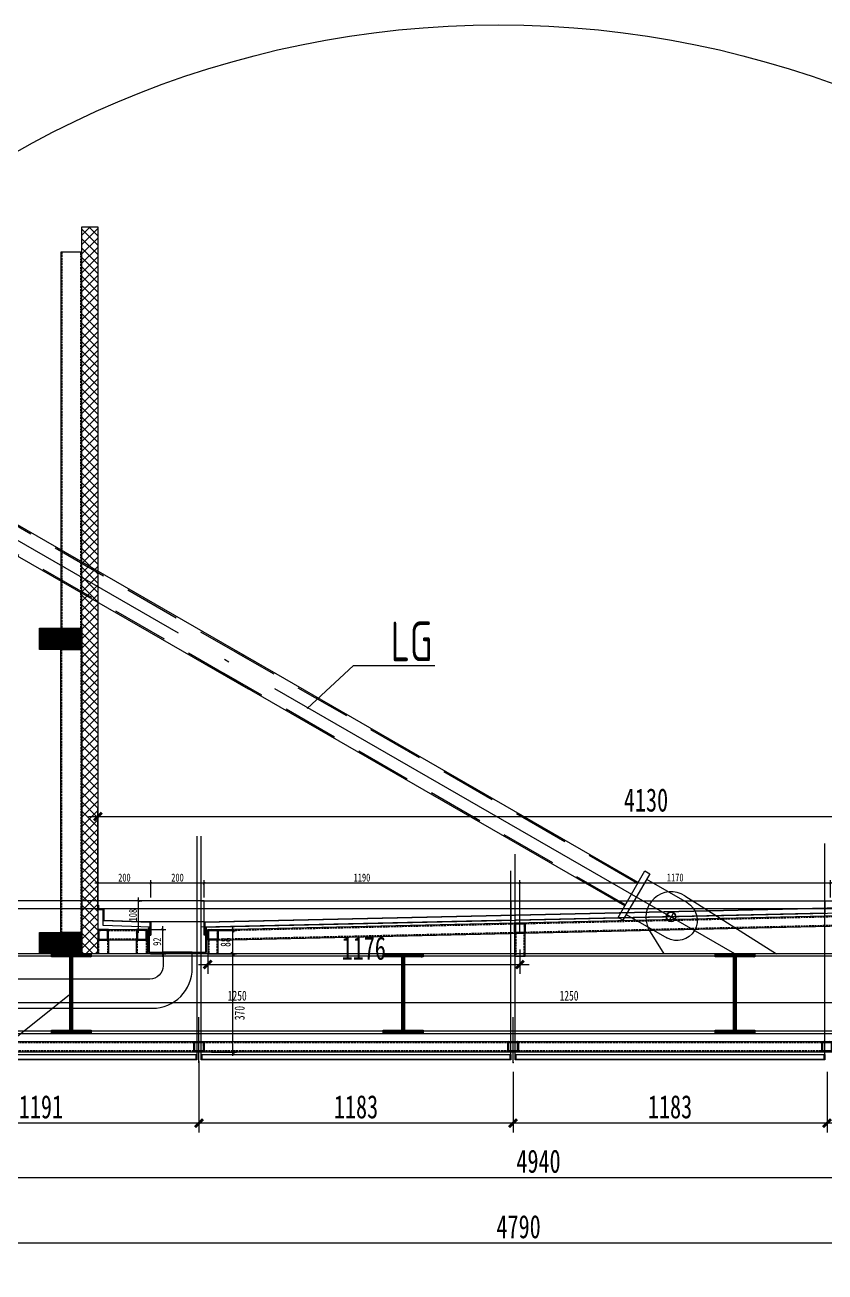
# Model space of a CAD drawing. Header units: millimetres. Extents: x 1519249 to 1604651, y -416196 to -347833.
# Drawn here: x 1587616 to 1590630, y -358724 to -354026 of the extents above; entities that cross this region are included whole.
import ezdxf

# ---------------------------------------------------------------- set-up
doc = ezdxf.new("R2010")
doc.units = ezdxf.units.MM
doc.header["$LTSCALE"] = 1000
doc.header["$MEASUREMENT"] = 0
for name, pattern in [('$0$DASH', [0.35, 0.25, -0.1]), ('D3轴线点划线', [1.9, 1.2, -0.3, 0.1, -0.3]), ('DASHED', [0.75, 0.5, -0.25]), ('DOTE', [2.42, 2, -0.2, 0.02, -0.2])]:
    doc.linetypes.add(name, pattern=pattern)
doc.layers.get('Defpoints').update_dxf_attribs({"color": 190})
for name, color, linetype in [('C-DOTE', 8, 'D3轴线点划线'), ('COLU_NUM', 7, 'Continuous'), ('F-CASTFIX', 1, 'Continuous'), ('F-hidden', 8, 'DASHED'), ('F-TEXT', 7, 'Continuous'), ('S-grid', 14, 'DOTE'), ('S-STEEL', 111, 'Continuous'), ('S-STEEL-COLU', 62, 'Continuous')]:
    doc.layers.add(name, color=color, linetype=linetype)
doc.styles.add('TSSD_Dimension', font='tssdeng.shx', dxfattribs={"width": 0.7, "bigfont": 'hztxt.shx'})
doc.styles.add('黑体', font='simhei.ttf', dxfattribs={"width": 0.7})
doc.dimstyles.new('副本 (3) BZ-35', dxfattribs={"dimscale": 35, "dimtxt": 2.5, "dimasz": 0.6, "dimexe": 1, "dimexo": 1, "dimgap": 0.5, "dimtad": 1, "dimdec": 0, "dimdsep": 46, "dimtxsty": '黑体', "dimblk": 'ARCHTICK', "dimcen": 3, "dimdle": 1, "dimclrd": 1, "dimclre": 1, "dimclrt": 2, "dimadec": 1, "dimazin": 0, "dimtfac": 1, "dimtdec": 0, "dimtix": 1, "dimtmove": 2, "dimatfit": 3, "dimldrblk": 'DOTSMALL', "dimfxl": 0, "dimtolj": 1, "dimtzin": 0, "dimarcsym": 0})
doc.dimstyles.new('副本 BZ-10', dxfattribs={"dimscale": 15, "dimtxt": 2.5, "dimasz": 0.6, "dimexe": 1, "dimexo": 1, "dimgap": 0.5, "dimtad": 1, "dimdec": 0, "dimdsep": 46, "dimtxsty": '黑体', "dimblk": 'ARCHTICK', "dimcen": 3, "dimdle": 1, "dimclrd": 1, "dimclre": 1, "dimclrt": 2, "dimadec": 1, "dimazin": 0, "dimtfac": 1, "dimtdec": 0, "dimtix": 1, "dimtmove": 2, "dimatfit": 3, "dimldrblk": 'DOTSMALL', "dimfxl": 0, "dimtolj": 1, "dimtzin": 0, "dimarcsym": 0})
doc.dimstyles.new('副本 BZ-6', dxfattribs={"dimscale": 12, "dimtxt": 2.5, "dimasz": 0.5, "dimexe": 1, "dimexo": 1, "dimgap": 0.5, "dimtad": 1, "dimdec": 0, "dimdsep": 46, "dimtxsty": '黑体', "dimblk": 'ARCHTICK', "dimcen": 3, "dimdle": 1, "dimclrd": 1, "dimclre": 1, "dimclrt": 2, "dimadec": 1, "dimazin": 0, "dimtfac": 1, "dimtdec": 0, "dimtix": 1, "dimtmove": 2, "dimatfit": 3, "dimldrblk": 'DOTSMALL', "dimfxl": 0, "dimtolj": 1, "dimtzin": 0, "dimarcsym": 0})

# ---------------------------------------------------------------- blocks, each defined once
blk = doc.blocks.new('*U4')
at = {"layer": 'C-DOTE'}
for p, q in [((50, 120), (92, 120)), ((71, 141), (71, 99))]:
    blk.add_line(p, q, dxfattribs=at)
at = {"layer": 'F-CASTFIX'}
for p, q in [((250, 211), (41, 211)), ((275, 180.5), (2344.7, 180.5)), ((275, 59.5), (2344.7, 59.5)), ((250, 29), (41, 29))]:
    blk.add_line(p, q, dxfattribs=at)
blk.add_lwpolyline([(250, 0), (275, 0), (275, 240), (250, 240)], close=True, dxfattribs=at)
blk.add_circle((71, 120), 21, dxfattribs=at)
blk.add_arc((41, 120), 91, 90, 270, dxfattribs=at)
at = {"layer": 'F-hidden', "color": 251, "ltscale": 0.5}
for p, q in [((275, 174.5), (2344.7, 174.5)), ((275, 65.5), (2344.7, 65.5))]:
    blk.add_line(p, q, dxfattribs=at)
blk = doc.blocks.new('*U3')
at = {"layer": 'C-DOTE'}
for p, q in [((50, 120), (92, 120)), ((71, 141), (71, 99))]:
    blk.add_line(p, q, dxfattribs=at)
at = {"layer": 'F-CASTFIX'}
for p, q in [((250, 211), (41, 211)), ((275, 180.5), (1712.3, 180.5)), ((275, 59.5), (1712.3, 59.5)), ((250, 29), (41, 29))]:
    blk.add_line(p, q, dxfattribs=at)
blk.add_lwpolyline([(250, 0), (275, 0), (275, 240), (250, 240)], close=True, dxfattribs=at)
blk.add_circle((71, 120), 21, dxfattribs=at)
blk.add_arc((41, 120), 91, 90, 270, dxfattribs=at)
at = {"layer": 'F-hidden', "color": 251, "ltscale": 0.5}
for p, q in [((275, 174.5), (1712.3, 174.5)), ((275, 65.5), (1712.3, 65.5))]:
    blk.add_line(p, q, dxfattribs=at)
blk = doc.blocks.new('_ArchTick')
at = {"color": 0, "linetype": 'ByBlock', "const_width": 0.5}
blk.add_lwpolyline([(-0.71, -0.71), (0.71, 0.71)], dxfattribs=at)
blk = doc.blocks.new('*D498')
at = {"color": 1, "lineweight": -2, "transparency": 16777216}
for p, q in [((1591885.3, -357709.4), (1590275.3, -357709.4)), ((1590290.3, -357810), (1590290.3, -357694.4)), ((1591870.3, -357810), (1591870.3, -357694.4))]:
    blk.add_line(p, q, dxfattribs=at)
at = {"layer": 'Defpoints', "color": 0, "transparency": 16777216}
for p in [(1590290.3, -357709.4), (1590290.3, -357825), (1591870.3, -357825)]:
    blk.add_point(p, dxfattribs=at)
at = {"color": 1, "lineweight": -2, "transparency": 16777216, "xscale": 9, "yscale": 9, "zscale": 9, "rotation": 180}
blk.add_blockref('_ArchTick', (1590290.3, -357709.4), dxfattribs=at)
at = {"color": 1, "lineweight": -2, "transparency": 16777216, "xscale": 9, "yscale": 9, "zscale": 9}
blk.add_blockref('_ArchTick', (1591870.3, -357709.4), dxfattribs=at)
at = {"color": 2, "transparency": 16777216, "insert": (1591080.3, -357683), "char_height": 37.5, "attachment_point": 5, "style": '黑体'}
blk.add_mtext('\\A1;1580', dxfattribs=at)
blk = doc.blocks.new('_DotSmall')
at = {"color": 0, "linetype": 'ByBlock', "const_width": 0.5}
blk.add_lwpolyline([(-0.0625, 0, 1), (0.0625, 0, 1)], format="xyb", close=True, dxfattribs=at)
blk = doc.blocks.new('*D499')
at = {"color": 1, "lineweight": -2, "transparency": 16777216}
for p, q in [((1590305.3, -357709.4), (1589025.3, -357709.4)), ((1589040.3, -357810), (1589040.3, -357694.4)), ((1590290.3, -357810), (1590290.3, -357694.4))]:
    blk.add_line(p, q, dxfattribs=at)
at = {"layer": 'Defpoints', "color": 0, "transparency": 16777216}
for p in [(1589040.3, -357709.4), (1589040.3, -357825), (1590290.3, -357825)]:
    blk.add_point(p, dxfattribs=at)
at = {"color": 1, "lineweight": -2, "transparency": 16777216, "xscale": 9, "yscale": 9, "zscale": 9, "rotation": 180}
blk.add_blockref('_ArchTick', (1589040.3, -357709.4), dxfattribs=at)
at = {"color": 1, "lineweight": -2, "transparency": 16777216, "xscale": 9, "yscale": 9, "zscale": 9}
blk.add_blockref('_ArchTick', (1590290.3, -357709.4), dxfattribs=at)
at = {"color": 2, "transparency": 16777216, "insert": (1589665.3, -357683), "char_height": 37.5, "attachment_point": 5, "style": '黑体'}
blk.add_mtext('\\A1;1250', dxfattribs=at)
blk = doc.blocks.new('*D500')
at = {"color": 1, "lineweight": -2, "transparency": 16777216}
for p, q in [((1589055.3, -357709.4), (1587775.3, -357709.4)), ((1587790.3, -357810), (1587790.3, -357694.4)), ((1589040.3, -357810), (1589040.3, -357694.4))]:
    blk.add_line(p, q, dxfattribs=at)
at = {"layer": 'Defpoints', "color": 0, "transparency": 16777216}
for p in [(1587790.3, -357709.4), (1587790.3, -357825), (1589040.3, -357825)]:
    blk.add_point(p, dxfattribs=at)
at = {"color": 1, "lineweight": -2, "transparency": 16777216, "xscale": 9, "yscale": 9, "zscale": 9, "rotation": 180}
blk.add_blockref('_ArchTick', (1587790.3, -357709.4), dxfattribs=at)
at = {"color": 1, "lineweight": -2, "transparency": 16777216, "xscale": 9, "yscale": 9, "zscale": 9}
blk.add_blockref('_ArchTick', (1589040.3, -357709.4), dxfattribs=at)
at = {"color": 2, "transparency": 16777216, "insert": (1588415.3, -357683), "char_height": 37.5, "attachment_point": 5, "style": '黑体'}
blk.add_mtext('\\A1;1250', dxfattribs=at)
blk = doc.blocks.new('*D501')
at = {"color": 1, "lineweight": -2, "transparency": 16777216}
for p, q in [((1587805.3, -357709.4), (1587065.3, -357709.4)), ((1587080.3, -357810), (1587080.3, -357694.4)), ((1587790.3, -357810), (1587790.3, -357694.4))]:
    blk.add_line(p, q, dxfattribs=at)
at = {"layer": 'Defpoints', "color": 0, "transparency": 16777216}
for p in [(1587080.3, -357709.4), (1587080.3, -357825), (1587790.3, -357825)]:
    blk.add_point(p, dxfattribs=at)
at = {"color": 1, "lineweight": -2, "transparency": 16777216, "xscale": 9, "yscale": 9, "zscale": 9, "rotation": 180}
blk.add_blockref('_ArchTick', (1587080.3, -357709.4), dxfattribs=at)
at = {"color": 1, "lineweight": -2, "transparency": 16777216, "xscale": 9, "yscale": 9, "zscale": 9}
blk.add_blockref('_ArchTick', (1587790.3, -357709.4), dxfattribs=at)
at = {"color": 2, "transparency": 16777216, "insert": (1587435.3, -357683), "char_height": 37.5, "attachment_point": 5, "style": '黑体'}
blk.add_mtext('\\A1;710', dxfattribs=at)
blk = doc.blocks.new('*D502')
at = {"color": 1, "lineweight": -2, "transparency": 16777216}
for p, q in [((1587890.3, -357341.5), (1587890.3, -356972.8)), ((1592020.3, -357341.5), (1592020.3, -356972.8)), ((1587855.3, -357007.8), (1592055.3, -357007.8))]:
    blk.add_line(p, q, dxfattribs=at)
at = {"layer": 'Defpoints', "color": 0, "transparency": 16777216}
for p in [(1592020.3, -357007.8), (1587890.3, -357376.5), (1592020.3, -357376.5)]:
    blk.add_point(p, dxfattribs=at)
at = {"color": 1, "lineweight": -2, "transparency": 16777216, "xscale": 21, "yscale": 21, "zscale": 21, "rotation": 180}
blk.add_blockref('_ArchTick', (1587890.3, -357007.8), dxfattribs=at)
at = {"color": 1, "lineweight": -2, "transparency": 16777216, "xscale": 21, "yscale": 21, "zscale": 21}
blk.add_blockref('_ArchTick', (1592020.3, -357007.8), dxfattribs=at)
at = {"color": 2, "transparency": 16777216, "insert": (1589955.3, -356946.1), "char_height": 87.5, "attachment_point": 5, "style": '黑体'}
blk.add_mtext('\\A1;4130', dxfattribs=at)
blk = doc.blocks.new('grgrgrthgthtj')
h = blk.add_hatch()
h.set_pattern_fill('ANSI31', color=2, scale=15)
h.paths.add_polyline_path([(1481953.8, -312443.6), (1481985.8, -312443.6), (1481985.8, -312411.6), (1481953.8, -312411.6)], flags=16)
h.paths.add_polyline_path([(1481949.8, -312447.6), (1481989.8, -312447.6), (1481989.8, -312407.6), (1481949.8, -312407.6)])
at = {"color": 2}
for points in [[(1481949.8, -312447.6), (1481989.8, -312447.6), (1481989.8, -312407.6), (1481949.8, -312407.6)], [(1481953.8, -312443.6), (1481985.8, -312443.6), (1481985.8, -312411.6), (1481953.8, -312411.6)]]:
    blk.add_lwpolyline(points, close=True, dxfattribs=at)
blk = doc.blocks.new('*D507')
at = {"color": 1, "lineweight": -2, "transparency": 16777216}
for p, q in [((1588302.3, -357259.2), (1588078.3, -357259.2)), ((1588090.3, -357313.2), (1588090.3, -357247.2)), ((1588290.3, -357313.2), (1588290.3, -357247.2))]:
    blk.add_line(p, q, dxfattribs=at)
at = {"layer": 'Defpoints', "color": 0, "transparency": 16777216}
for p in [(1588090.3, -357259.2), (1588090.3, -357325.2), (1588290.3, -357325.2)]:
    blk.add_point(p, dxfattribs=at)
at = {"color": 1, "lineweight": -2, "transparency": 16777216, "xscale": 6, "yscale": 6, "zscale": 6, "rotation": 180}
blk.add_blockref('_ArchTick', (1588090.3, -357259.2), dxfattribs=at)
at = {"color": 1, "lineweight": -2, "transparency": 16777216, "xscale": 6, "yscale": 6, "zscale": 6}
blk.add_blockref('_ArchTick', (1588290.3, -357259.2), dxfattribs=at)
at = {"color": 2, "transparency": 16777216, "insert": (1588190.3, -357238), "char_height": 30, "attachment_point": 5, "style": '黑体'}
blk.add_mtext('\\A1;200', dxfattribs=at)
blk = doc.blocks.new('*D508')
at = {"color": 1, "lineweight": -2, "transparency": 16777216}
for p, q in [((1588102.3, -357259.2), (1587878.3, -357259.2)), ((1587890.3, -357313.2), (1587890.3, -357247.2)), ((1588090.3, -357313.2), (1588090.3, -357247.2))]:
    blk.add_line(p, q, dxfattribs=at)
at = {"layer": 'Defpoints', "color": 0, "transparency": 16777216}
for p in [(1587890.3, -357259.2), (1587890.3, -357325.2), (1588090.3, -357325.2)]:
    blk.add_point(p, dxfattribs=at)
at = {"color": 1, "lineweight": -2, "transparency": 16777216, "xscale": 6, "yscale": 6, "zscale": 6, "rotation": 180}
blk.add_blockref('_ArchTick', (1587890.3, -357259.2), dxfattribs=at)
at = {"color": 1, "lineweight": -2, "transparency": 16777216, "xscale": 6, "yscale": 6, "zscale": 6}
blk.add_blockref('_ArchTick', (1588090.3, -357259.2), dxfattribs=at)
at = {"color": 2, "transparency": 16777216, "insert": (1587990.3, -357238), "char_height": 30, "attachment_point": 5, "style": '黑体'}
blk.add_mtext('\\A1;200', dxfattribs=at)
blk = doc.blocks.new('*D511')
at = {"color": 1, "lineweight": -2, "transparency": 16777216}
for p, q in [((1587080.3, -357969.9), (1587080.3, -358403.6)), ((1592020.3, -357969.9), (1592020.3, -358403.6)), ((1592055.3, -358368.6), (1587045.3, -358368.6))]:
    blk.add_line(p, q, dxfattribs=at)
at = {"layer": 'Defpoints', "color": 0, "transparency": 16777216}
for p in [(1587080.3, -357934.9), (1592020.3, -357934.9), (1587080.3, -358368.6)]:
    blk.add_point(p, dxfattribs=at)
at = {"color": 1, "lineweight": -2, "transparency": 16777216, "xscale": 21, "yscale": 21, "zscale": 21, "rotation": 180}
blk.add_blockref('_ArchTick', (1587080.3, -358368.6), dxfattribs=at)
at = {"color": 1, "lineweight": -2, "transparency": 16777216, "xscale": 21, "yscale": 21, "zscale": 21}
blk.add_blockref('_ArchTick', (1592020.3, -358368.6), dxfattribs=at)
at = {"color": 2, "transparency": 16777216, "insert": (1589550.3, -358306.9), "char_height": 87.5, "attachment_point": 5, "style": '黑体'}
blk.add_mtext('\\A1;4940', dxfattribs=at)
blk = doc.blocks.new('*D490')
at = {"color": 1, "lineweight": -2, "transparency": 16777216}
for p, q in [((1587080.3, -357860), (1587080.3, -358650.3)), ((1591870.3, -357860), (1591870.3, -358650.3)), ((1591905.3, -358615.3), (1587045.3, -358615.3))]:
    blk.add_line(p, q, dxfattribs=at)
at = {"layer": 'Defpoints', "color": 0, "transparency": 16777216}
for p in [(1587080.3, -357825), (1591870.3, -357825), (1587080.3, -358615.3)]:
    blk.add_point(p, dxfattribs=at)
at = {"color": 1, "lineweight": -2, "transparency": 16777216, "xscale": 21, "yscale": 21, "zscale": 21, "rotation": 180}
blk.add_blockref('_ArchTick', (1587080.3, -358615.3), dxfattribs=at)
at = {"color": 1, "lineweight": -2, "transparency": 16777216, "xscale": 21, "yscale": 21, "zscale": 21}
blk.add_blockref('_ArchTick', (1591870.3, -358615.3), dxfattribs=at)
at = {"color": 2, "transparency": 16777216, "insert": (1589475.3, -358553.6), "char_height": 87.5, "attachment_point": 5, "style": '黑体'}
blk.add_mtext('\\A1;4790', dxfattribs=at)
blk = doc.blocks.new('*D492')
at = {"color": 1, "lineweight": -2, "transparency": 16777216}
for p, q in [((1588304, -357508.4), (1588304, -357600.6)), ((1589480.3, -357508.4), (1589480.3, -357600.6)), ((1588269, -357565.6), (1589515.3, -357565.6))]:
    blk.add_line(p, q, dxfattribs=at)
at = {"layer": 'Defpoints', "color": 0, "transparency": 16777216}
for p in [(1588304, -357473.4), (1589480.3, -357473.4), (1589480.3, -357565.6)]:
    blk.add_point(p, dxfattribs=at)
at = {"color": 1, "lineweight": -2, "transparency": 16777216, "xscale": 21, "yscale": 21, "zscale": 21, "rotation": 180}
blk.add_blockref('_ArchTick', (1588304, -357565.6), dxfattribs=at)
at = {"color": 1, "lineweight": -2, "transparency": 16777216, "xscale": 21, "yscale": 21, "zscale": 21}
blk.add_blockref('_ArchTick', (1589480.3, -357565.6), dxfattribs=at)
at = {"color": 2, "transparency": 16777216, "insert": (1588892.1, -357504.3), "char_height": 87.5, "attachment_point": 5, "style": '黑体'}
blk.add_mtext('\\A1;1176', dxfattribs=at)
blk = doc.blocks.new('*D493')
at = {"color": 1, "lineweight": -2, "transparency": 16777216}
for p, q in [((1588323, -357437.4), (1588413, -357437.4)), ((1588398, -357422.4), (1588398, -357540)), ((1588323, -357525), (1588413, -357525))]:
    blk.add_line(p, q, dxfattribs=at)
at = {"layer": 'Defpoints', "color": 0, "transparency": 16777216}
for p in [(1588308, -357437.4), (1588308, -357525), (1588398, -357525)]:
    blk.add_point(p, dxfattribs=at)
at = {"color": 1, "lineweight": -2, "transparency": 16777216, "xscale": 9, "yscale": 9, "zscale": 9}
for p, rotation in [((1588398, -357437.4), 90), ((1588398, -357525), 270)]:
    blk.add_blockref('_ArchTick', p, dxfattribs=dict(at, rotation=rotation))
at = {"color": 2, "transparency": 16777216, "insert": (1588371.8, -357481.2), "char_height": 37.5, "attachment_point": 5, "rotation": 90, "style": '黑体'}
blk.add_mtext('\\A1;88', dxfattribs=at)
blk = doc.blocks.new('*D494')
at = {"color": 1, "lineweight": -2, "transparency": 16777216}
for p, q in [((1588319, -357525), (1588413, -357525)), ((1588398, -357510), (1588398, -357910)), ((1588319, -357895), (1588413, -357895))]:
    blk.add_line(p, q, dxfattribs=at)
at = {"layer": 'Defpoints', "color": 0, "transparency": 16777216}
for p in [(1588304, -357525), (1588304, -357895), (1588398, -357895)]:
    blk.add_point(p, dxfattribs=at)
at = {"color": 1, "lineweight": -2, "transparency": 16777216, "xscale": 9, "yscale": 9, "zscale": 9}
for p, rotation in [((1588398, -357525), 90), ((1588398, -357895), 270)]:
    blk.add_blockref('_ArchTick', p, dxfattribs=dict(at, rotation=rotation))
at = {"color": 2, "transparency": 16777216, "insert": (1588424.5, -357748.3), "char_height": 37.5, "attachment_point": 5, "rotation": 90, "style": '黑体'}
blk.add_mtext('\\A1;370', dxfattribs=at)
blk = doc.blocks.new('*D513')
at = {"color": 1, "lineweight": -2, "transparency": 16777216}
for p, q in [((1590637.3, -357969.9), (1590637.3, -358198.2)), ((1591820.3, -357969.9), (1591820.3, -358198.2)), ((1591855.3, -358163.2), (1590602.3, -358163.2))]:
    blk.add_line(p, q, dxfattribs=at)
at = {"layer": 'Defpoints', "color": 0, "transparency": 16777216}
for p in [(1590637.3, -357934.9), (1591820.3, -357934.9), (1590637.3, -358163.2)]:
    blk.add_point(p, dxfattribs=at)
at = {"color": 1, "lineweight": -2, "transparency": 16777216, "xscale": 21, "yscale": 21, "zscale": 21, "rotation": 180}
blk.add_blockref('_ArchTick', (1590637.3, -358163.2), dxfattribs=at)
at = {"color": 1, "lineweight": -2, "transparency": 16777216, "xscale": 21, "yscale": 21, "zscale": 21}
blk.add_blockref('_ArchTick', (1591820.3, -358163.2), dxfattribs=at)
at = {"color": 2, "transparency": 16777216, "insert": (1591228.8, -358101.9), "char_height": 87.5, "attachment_point": 5, "style": '黑体'}
blk.add_mtext('\\A1;1183', dxfattribs=at)
blk = doc.blocks.new('*D514')
at = {"color": 1, "lineweight": -2, "transparency": 16777216}
for p, q in [((1589454.3, -357969.9), (1589454.3, -358198.2)), ((1590637.3, -357969.9), (1590637.3, -358198.2)), ((1590672.3, -358163.2), (1589419.3, -358163.2))]:
    blk.add_line(p, q, dxfattribs=at)
at = {"layer": 'Defpoints', "color": 0, "transparency": 16777216}
for p in [(1589454.3, -357934.9), (1590637.3, -357934.9), (1589454.3, -358163.2)]:
    blk.add_point(p, dxfattribs=at)
at = {"color": 1, "lineweight": -2, "transparency": 16777216, "xscale": 21, "yscale": 21, "zscale": 21, "rotation": 180}
blk.add_blockref('_ArchTick', (1589454.3, -358163.2), dxfattribs=at)
at = {"color": 1, "lineweight": -2, "transparency": 16777216, "xscale": 21, "yscale": 21, "zscale": 21}
blk.add_blockref('_ArchTick', (1590637.3, -358163.2), dxfattribs=at)
at = {"color": 2, "transparency": 16777216, "insert": (1590045.8, -358101.9), "char_height": 87.5, "attachment_point": 5, "style": '黑体'}
blk.add_mtext('\\A1;1183', dxfattribs=at)
blk = doc.blocks.new('*D515')
at = {"color": 1, "lineweight": -2, "transparency": 16777216}
for p, q in [((1588271.3, -357930), (1588271.3, -358198.2)), ((1589454.3, -357969.9), (1589454.3, -358198.2)), ((1589489.3, -358163.2), (1588236.3, -358163.2))]:
    blk.add_line(p, q, dxfattribs=at)
at = {"layer": 'Defpoints', "color": 0, "transparency": 16777216}
for p in [(1588271.3, -357895), (1589454.3, -357934.9), (1588271.3, -358163.2)]:
    blk.add_point(p, dxfattribs=at)
at = {"color": 1, "lineweight": -2, "transparency": 16777216, "xscale": 21, "yscale": 21, "zscale": 21, "rotation": 180}
blk.add_blockref('_ArchTick', (1588271.3, -358163.2), dxfattribs=at)
at = {"color": 1, "lineweight": -2, "transparency": 16777216, "xscale": 21, "yscale": 21, "zscale": 21}
blk.add_blockref('_ArchTick', (1589454.3, -358163.2), dxfattribs=at)
at = {"color": 2, "transparency": 16777216, "insert": (1588862.8, -358101.9), "char_height": 87.5, "attachment_point": 5, "style": '黑体'}
blk.add_mtext('\\A1;1183', dxfattribs=at)
blk = doc.blocks.new('*D516')
at = {"color": 1, "lineweight": -2, "transparency": 16777216}
for p, q in [((1587080.3, -357930), (1587080.3, -358198.2)), ((1588271.3, -357930), (1588271.3, -358198.2)), ((1588306.3, -358163.2), (1587045.3, -358163.2))]:
    blk.add_line(p, q, dxfattribs=at)
at = {"layer": 'Defpoints', "color": 0, "transparency": 16777216}
for p in [(1587080.3, -357895), (1588271.3, -357895), (1587080.3, -358163.2)]:
    blk.add_point(p, dxfattribs=at)
at = {"color": 1, "lineweight": -2, "transparency": 16777216, "xscale": 21, "yscale": 21, "zscale": 21, "rotation": 180}
blk.add_blockref('_ArchTick', (1587080.3, -358163.2), dxfattribs=at)
at = {"color": 1, "lineweight": -2, "transparency": 16777216, "xscale": 21, "yscale": 21, "zscale": 21}
blk.add_blockref('_ArchTick', (1588271.3, -358163.2), dxfattribs=at)
at = {"color": 2, "transparency": 16777216, "insert": (1587675.8, -358101.9), "char_height": 87.5, "attachment_point": 5, "style": '黑体'}
blk.add_mtext('\\A1;1191', dxfattribs=at)
blk = doc.blocks.new('*D518')
at = {"color": 1, "lineweight": -2, "transparency": 16777216}
for p, q in [((1590662.3, -357259), (1589468.3, -357259)), ((1589480.3, -357313), (1589480.3, -357247)), ((1590650.3, -357313), (1590650.3, -357247))]:
    blk.add_line(p, q, dxfattribs=at)
at = {"layer": 'Defpoints', "color": 0, "transparency": 16777216}
for p in [(1589480.3, -357259), (1589480.3, -357325), (1590650.3, -357325)]:
    blk.add_point(p, dxfattribs=at)
at = {"color": 1, "lineweight": -2, "transparency": 16777216, "xscale": 6, "yscale": 6, "zscale": 6, "rotation": 180}
blk.add_blockref('_ArchTick', (1589480.3, -357259), dxfattribs=at)
at = {"color": 1, "lineweight": -2, "transparency": 16777216, "xscale": 6, "yscale": 6, "zscale": 6}
blk.add_blockref('_ArchTick', (1590650.3, -357259), dxfattribs=at)
at = {"color": 2, "transparency": 16777216, "insert": (1590065.3, -357237.8), "char_height": 30, "attachment_point": 5, "style": '黑体'}
blk.add_mtext('\\A1;1170', dxfattribs=at)
blk = doc.blocks.new('*D519')
at = {"color": 1, "lineweight": -2, "transparency": 16777216}
for p, q in [((1589492.2, -357259), (1588278.3, -357259.2)), ((1588290.3, -357313.2), (1588290.3, -357247.2)), ((1589480.2, -357313), (1589480.2, -357247))]:
    blk.add_line(p, q, dxfattribs=at)
at = {"layer": 'Defpoints', "color": 0, "transparency": 16777216}
for p in [(1588290.3, -357259.2), (1588290.3, -357325.2), (1589480.3, -357325)]:
    blk.add_point(p, dxfattribs=at)
at = {"color": 1, "lineweight": -2, "transparency": 16777216, "xscale": 6, "yscale": 6, "zscale": 6}
for p, rotation in [((1588290.3, -357259.2), 180.0089483593744), ((1589480.2, -357259), 0.008948359374363335)]:
    blk.add_blockref('_ArchTick', p, dxfattribs=dict(at, rotation=rotation))
at = {"color": 2, "transparency": 16777216, "insert": (1588885.3, -357237.9), "char_height": 30, "attachment_point": 5, "rotation": 0.0089, "style": '黑体'}
blk.add_mtext('\\A1;1190', dxfattribs=at)
blk = doc.blocks.new('*D520')
at = {"color": 1, "lineweight": -2, "transparency": 16777216}
for p, q in [((1588088, -357433.4), (1588146.7, -357433.4)), ((1588134.7, -357537), (1588134.7, -357421.4)), ((1588088, -357525), (1588146.7, -357525))]:
    blk.add_line(p, q, dxfattribs=at)
at = {"layer": 'Defpoints', "color": 0, "transparency": 16777216}
for p in [(1588076, -357433.4), (1588134.7, -357433.4), (1588076, -357525)]:
    blk.add_point(p, dxfattribs=at)
at = {"color": 1, "lineweight": -2, "transparency": 16777216, "xscale": 6, "yscale": 6, "zscale": 6}
for p, rotation in [((1588134.7, -357433.4), 90), ((1588134.7, -357525), 270)]:
    blk.add_blockref('_ArchTick', p, dxfattribs=dict(at, rotation=rotation))
at = {"color": 2, "transparency": 16777216, "insert": (1588113.7, -357479.2), "char_height": 30, "attachment_point": 5, "rotation": 90, "style": '黑体'}
blk.add_mtext('\\A1;92', dxfattribs=at)
blk = doc.blocks.new('*D521')
at = {"color": 1, "lineweight": -2, "transparency": 16777216}
for p, q in [((1588043.6, -357445.4), (1588043.6, -357313.2)), ((1588048, -357325.2), (1588055.6, -357325.2)), ((1588048, -357433.4), (1588055.6, -357433.4))]:
    blk.add_line(p, q, dxfattribs=at)
at = {"layer": 'Defpoints', "color": 0, "transparency": 16777216}
for p in [(1588036, -357325.2), (1588043.6, -357325.2), (1588036, -357433.4)]:
    blk.add_point(p, dxfattribs=at)
at = {"color": 1, "lineweight": -2, "transparency": 16777216, "xscale": 6, "yscale": 6, "zscale": 6}
for p, rotation in [((1588043.6, -357325.2), 90), ((1588043.6, -357433.4), 270)]:
    blk.add_blockref('_ArchTick', p, dxfattribs=dict(at, rotation=rotation))
at = {"color": 2, "transparency": 16777216, "insert": (1588022.4, -357379.3), "char_height": 30, "attachment_point": 5, "rotation": 90, "style": '黑体'}
blk.add_mtext('\\A1;108', dxfattribs=at)

msp = doc.modelspace()

# ---------------------------------------------------------------- hatches: boundary and pattern name
h = msp.add_hatch()
h.set_pattern_fill('ANSI37', color=254, scale=200)
h.set_pattern_definition([(45, (92169.05, -45447.421), (-17.67766953, 17.67766953), []), (135, (92169.05, -45447.421), (-17.67766953, -17.67766953), [])])
h.paths.add_polyline_path([(1587890.3, -357525), (1587830.3, -357525), (1587830.3, -354786.2), (1587890.3, -354786.2)])
h = msp.add_hatch()
h.set_pattern_fill('ANSI31', color=2, scale=15)
h.set_pattern_definition([(45, (92169.0511, -44300.9072), (-1.3258252147, 1.3258252147), [])])
h.paths.add_polyline_path([(1587670.3, -356298.5), (1587670.3, -356378.5), (1587830.3, -356378.5), (1587830.3, -356298.5)])
h = msp.add_hatch()
h.set_pattern_fill('ANSI31', color=2, scale=15)
h.set_pattern_definition([(45, (92169.0511, -45447.4213), (-1.3258252147, 1.3258252147), [])])
h.paths.add_polyline_path([(1587670.3, -357445), (1587670.3, -357525), (1587830.3, -357525), (1587830.3, -357445)])
at = {"layer": 'S-STEEL'}
h = msp.add_hatch(dxfattribs=at)
h.set_pattern_fill('ANSI31', color=256, scale=10, style=0)
h.set_pattern_definition([(45, (187643.8672, -87265.1281), (-0.8838834765, 0.8838834765), [])])
h.paths.add_polyline_path([(1587865.3, -357525), (1587865.3, -357537), (1587795.3, -357537), (1587795.3, -357813), (1587865.3, -357813), (1587865.3, -357825), (1587715.3, -357825), (1587715.3, -357813), (1587785.3, -357813), (1587785.3, -357537), (1587715.3, -357537), (1587715.3, -357525)])
h = msp.add_hatch(dxfattribs=at)
h.set_pattern_fill('ANSI31', color=256, scale=10, style=0)
h.set_pattern_definition([(45, (186393.8672, -87265.1281), (-0.8838834765, 0.8838834765), [])])
h.paths.add_polyline_path([(1589115.3, -357525), (1589115.3, -357537), (1589045.3, -357537), (1589045.3, -357813), (1589115.3, -357813), (1589115.3, -357825), (1588965.3, -357825), (1588965.3, -357813), (1589035.3, -357813), (1589035.3, -357537), (1588965.3, -357537), (1588965.3, -357525)])
h = msp.add_hatch(dxfattribs=at)
h.set_pattern_fill('ANSI31', color=256, scale=10, style=0)
h.set_pattern_definition([(45, (185143.8672, -87265.1281), (-0.8838834765, 0.8838834765), [])])
h.paths.add_polyline_path([(1590365.3, -357525), (1590365.3, -357537), (1590295.3, -357537), (1590295.3, -357813), (1590365.3, -357813), (1590365.3, -357825), (1590215.3, -357825), (1590215.3, -357813), (1590285.3, -357813), (1590285.3, -357537), (1590215.3, -357537), (1590215.3, -357525)])

# ---------------------------------------------------------------- linework, layer by layer
at = {"color": 6}
msp.add_line((1588290.3, -357404.6), (1588039.1, -357404.6), dxfattribs=at)
msp.add_line((1587790.3, -357675), (1586948.3, -358346.4))
at = {"color": 3}
msp.add_lwpolyline([(1587890.3, -357525), (1587830.3, -357525), (1587830.3, -354786.2), (1587890.3, -354786.2)], close=True, dxfattribs=at)
at = {"color": 2}
for points in [[(1587830.3, -354881.6), (1587750.3, -354881.6), (1587750.3, -356298.5), (1587830.3, -356298.5)], [(1587830.3, -356298.5), (1587830.3, -356378.5), (1587670.3, -356378.5), (1587670.3, -356298.5)], [(1587824.3, -356304.5), (1587824.3, -356372.5), (1587676.3, -356372.5), (1587676.3, -356304.5)], [(1587830.3, -357445), (1587750.3, -357445), (1587750.3, -356378.5), (1587830.3, -356378.5)], [(1587830.3, -357445), (1587830.3, -357525), (1587670.3, -357525), (1587670.3, -357445)], [(1587824.3, -357451), (1587824.3, -357519), (1587676.3, -357519), (1587676.3, -357451)], [(1588036, -357433.4), (1588036, -357473.4), (1587930.3, -357473.4), (1587930.3, -357433.4)], [(1589460.3, -357533.8), (1589500.3, -357533.8), (1589500.3, -357448.4), (1589460.3, -357448.4)], [(1587930.3, -357525), (1587890.3, -357525), (1587890.3, -357473.4), (1587930.3, -357473.4)], [(1588076, -357525), (1588036, -357525), (1588036, -357473.4), (1588076, -357473.4)], [(1588304, -357525), (1588344, -357525), (1588344, -357473.4), (1588304, -357473.4)], [(1591800.3, -357855), (1591800.3, -357895), (1587080.3, -357895), (1587080.3, -357855)]]:
    msp.add_lwpolyline(points, close=True, dxfattribs=at)
at = {"color": 6, "linetype": '$0$DASH', "ltscale": 0.03}
for points in [[(1587754.3, -354881.6), (1587754.3, -356298.5)], [(1587826.3, -356298.5), (1587826.3, -354881.6)], [(1587754.3, -357445), (1587754.3, -356378.5)], [(1587826.3, -356378.5), (1587826.3, -357445)], [(1588344, -357437.4), (1591800.4, -357359)], [(1588344, -357469.4), (1591800.2, -357391)], [(1587930.3, -357437.4), (1588036, -357437.4)], [(1589464.3, -357448.4), (1589464.3, -357533.8)], [(1589496.3, -357533.8), (1589496.3, -357448.4)], [(1587894.3, -357525), (1587894.3, -357473.4)], [(1587926.3, -357473.4), (1587926.3, -357525)], [(1588036, -357469.4), (1587930.3, -357469.4)], [(1588040, -357525), (1588040, -357473.4)], [(1588072, -357473.4), (1588072, -357525)], [(1588308, -357473.4), (1588308, -357525)], [(1588340, -357525), (1588340, -357473.4)], [(1587080.3, -357859), (1591800.3, -357859)], [(1591800.3, -357891), (1587080.3, -357891)]]:
    msp.add_lwpolyline(points, dxfattribs=at)
at = {"color": 6}
for points in [[(1588263.8, -357925), (1588263.8, -357082.4)], [(1588279.3, -357925), (1588279.3, -357082.4)], [(1589462.3, -357925), (1589462.3, -357150.2)], [(1589446.3, -357925), (1589446.3, -357211.9)], [(1591800.3, -357355), (1586999.3, -357355)], [(1589446.3, -357398.5), (1588279.3, -357424.9), (1588279.3, -357325), (1589446.3, -357325), (1589446.3, -357398.5)]]:
    msp.add_lwpolyline(points, dxfattribs=at)
for points in [[(1590629.3, -357925), (1590629.3, -357109.5)], [(1589480.3, -357449.2), (1589480.3, -357277.2)], [(1588290.3, -357325.2), (1587080.3, -357325.2)], [(1588290.3, -357404.6), (1588290.3, -357325), (1591828.3, -357325)], [(1589462.3, -357398.2), (1589462.3, -357325), (1590629.3, -357325), (1590629.3, -357371.9), (1589462.3, -357398.2)], [(1588087.8, -357455.1), (1588090.3, -357455.1)], [(1588271.3, -357934.9), (1588271.3, -357763.6)], [(1589454.3, -357934.9), (1589454.3, -357763.6)]]:
    msp.add_lwpolyline(points)
at = {"color": 3}
for points in [[(1588090.3, -357454.6), (1588087.8, -357454.6), (1588087.8, -357407.1), (1587910.3, -357400.4), (1587910.3, -357359.6), (1587890.3, -357359.6), (1587890.3, -357342.1), (1587892.8, -357342.1), (1587892.8, -357357.1), (1587912.8, -357357.1), (1587912.8, -357398), (1588090.3, -357404.6), (1588090.3, -357454.6)], [(1588087.8, -357424.5), (1587910.3, -357417.9), (1587910.3, -357400.4)]]:
    msp.add_lwpolyline(points, dxfattribs=at)
at = {"color": 2}
for points in [[(1588344, -357433.4), (1591800.3, -357355)], [(1588344, -357473.4), (1591800.3, -357395)]]:
    msp.add_lwpolyline(points, dxfattribs=at)
msp.add_lwpolyline([(1588246.2, -357580), (1588246.2, -357518.5), (1588136.2, -357518.5), (1588136.2, -357570, -0.414214), (1588086.2, -357620), (1587184.7, -357620), (1587184.7, -357730), (1588096.2, -357730, 0.414214)], format="xyb", close=True)
msp.add_circle((1589399.6, -357709.4), 3683.8)
for p in [(1588271.3, -357934.9), (1589454.3, -357934.9)]:
    msp.add_point(p)
at = {"layer": 'COLU_NUM'}
msp.add_lwpolyline([(1588678.5, -356600.9), (1588853.8, -356438.6), (1589159.9, -356438.6)], dxfattribs=at)
at = {"layer": 'F-CASTFIX', "color": 3}
for points in [[(1591809.3, -357345.2), (1591809.3, -357328.2), (1588293.3, -357407.5), (1588293.3, -357455.1), (1588290.3, -357455.1), (1588290.3, -357404.6), (1591812.3, -357325.2), (1591812.3, -357345.2)], [(1588293.3, -357424.5), (1591812.3, -357345.2)], [(1587099.3, -357905), (1587099.3, -357922), (1588260.3, -357922), (1588260.3, -357905)], [(1588282.3, -357905), (1588282.3, -357922), (1589443.3, -357922), (1589443.3, -357905)], [(1589465.3, -357905), (1589465.3, -357922), (1590626.3, -357922), (1590626.3, -357905)]]:
    msp.add_lwpolyline(points, dxfattribs=at)
at = {"layer": 'F-CASTFIX', "color": 1}
msp.add_lwpolyline([(1588298.3, -357422.8), (1588298.3, -357520), (1588081.7, -357520), (1588081.7, -357427.7), (1588083.2, -357427.7), (1588083.2, -357518.5), (1588296.8, -357518.5), (1588296.8, -357422.8), (1588298.3, -357422.8)], dxfattribs=at)
at = {"layer": 'F-CASTFIX', "color": 3}
for points in [[(1588263.3, -357905), (1588263.3, -357925), (1587096.3, -357925), (1587096.3, -357905)], [(1588279.3, -357905), (1589446.3, -357905), (1589446.3, -357925), (1588279.3, -357925)], [(1589462.3, -357905), (1590629.3, -357905), (1590629.3, -357925), (1589462.3, -357925)]]:
    msp.add_lwpolyline(points, close=True, dxfattribs=at)
at = {"layer": 'S-grid'}
msp.add_line((1590290.3, -357525), (1587080.3, -355675), dxfattribs=at)
at = {"layer": 'S-STEEL'}
for p, q in [((1591865.5, -357533.8), (1587075.5, -357533.8)), ((1591870.3, -357525), (1587080.3, -357525)), ((1587080.3, -357815), (1591870.3, -357815)), ((1587080.3, -357825), (1591870.3, -357825))]:
    msp.add_line(p, q, dxfattribs=at)
for points in [[(1587865.3, -357525), (1587865.3, -357537), (1587795.3, -357537), (1587795.3, -357813), (1587865.3, -357813), (1587865.3, -357825), (1587715.3, -357825), (1587715.3, -357813), (1587785.3, -357813), (1587785.3, -357537), (1587715.3, -357537), (1587715.3, -357525), (1587865.3, -357525)], [(1589115.3, -357525), (1589115.3, -357537), (1589045.3, -357537), (1589045.3, -357813), (1589115.3, -357813), (1589115.3, -357825), (1588965.3, -357825), (1588965.3, -357813), (1589035.3, -357813), (1589035.3, -357537), (1588965.3, -357537), (1588965.3, -357525), (1589115.3, -357525)], [(1590365.3, -357525), (1590365.3, -357537), (1590295.3, -357537), (1590295.3, -357813), (1590365.3, -357813), (1590365.3, -357825), (1590215.3, -357825), (1590215.3, -357813), (1590285.3, -357813), (1590285.3, -357537), (1590215.3, -357537), (1590215.3, -357525), (1590365.3, -357525)]]:
    msp.add_lwpolyline(points, dxfattribs=at)
at = {"layer": 'S-STEEL-COLU'}
for p, q in [((1590102, -357306.5), (1590446.7, -357525)), ((1590023.5, -357525), (1589966.1, -357432.3))]:
    msp.add_line(p, q, dxfattribs=at)
msp.add_circle((1590049.5, -357386.2), 18.1, dxfattribs=at)
msp.add_arc((1590050.6, -357387.2), 95.7, 57.5009, 208.0634, dxfattribs=at)

# ---------------------------------------------------------------- block references
for name, p, xscale, yscale, zscale, rotation in [('*U3', (1587181.1, -355849.8), 0.8429752066115702, 0.8429752066115702, 0.8429752066115702, 330.0441208036055), ('*U4', (1590050.9, -357503.7), -0.8429752066115699, 0.8429752066115699, 0.8429752066115699, 330.0441208035121)]:
    msp.add_blockref(name, p, dxfattribs=dict(xscale=xscale, yscale=yscale, zscale=zscale, rotation=rotation))
at = {"xscale": -1}
for p in [(3071450.1, -45000.8), (3070293.8, -45025.8), (3070241.2, -45447.4), (3071424.2, -45447.4), (3072607.2, -45447.4)]:
    msp.add_blockref('grgrgrthgthtj', p, dxfattribs=at)
for p in [(105940.5, -45025.8), (106086.2, -45025.8)]:
    msp.add_blockref('grgrgrthgthtj', p)

# ---------------------------------------------------------------- texts
at = {"layer": 'F-TEXT', "style": 'TSSD_Dimension', "width": 0.7}
msp.add_text('LG', height=150, dxfattribs=at).set_placement((1588993.5, -356423))

# ---------------------------------------------------------------- dimensions: what is measured, and where the dimension line sits
for p1, p2, distance, dimstyle, picture, middle in [((1587890.3, -357376.5), (1592020.3, -357376.5), 368.7, '副本 (3) BZ-35', '*D502', (1589955.3, -356946.1)), ((1588090.3, -357325.2), (1587890.3, -357325.2), -66, '副本 BZ-6', '*D508', (1587990.3, -357238)), ((1588290.3, -357325.2), (1588090.3, -357325.2), -66, '副本 BZ-6', '*D507', (1588190.3, -357238)), ((1589480.3, -357325), (1588290.3, -357325.2), -66, '副本 BZ-6', '*D519', (1588885.3, -357237.9)), ((1590650.3, -357325), (1589480.3, -357325), -66, '副本 BZ-6', '*D518', (1590065.3, -357237.8)), ((1588304, -357473.4), (1589480.3, -357473.4), -92.2, '副本 (3) BZ-35', '*D492', (1588892.1, -357504.3)), ((1591870.3, -357825), (1590290.3, -357825), -115.5, '副本 BZ-10', '*D498', (1591080.3, -357683)), ((1591870.3, -357825), (1587080.3, -357825), 790.4, '副本 (3) BZ-35', '*D490', (1589475.3, -358553.6)), ((1592020.3, -357934.9), (1587080.3, -357934.9), 433.7, '副本 (3) BZ-35', '*D511', (1589550.3, -358306.9)), ((1591820.3, -357934.9), (1590637.3, -357934.9), 228.3, '副本 (3) BZ-35', '*D513', (1591228.8, -358101.9))]:
    dim = msp.add_aligned_dim(p1=p1, p2=p2, distance=distance, dimstyle=dimstyle)
    dim.commit()
    dim.dimension.update_dxf_attribs({"geometry": picture, "text_midpoint": middle})
at = {"color": 6}
for p1, p2, distance, picture, middle in [((1588036, -357433.4), (1588036, -357325.2), -7.6, '*D521', (1588022.4, -357379.3)), ((1588076, -357525), (1588076, -357433.4), -58.6, '*D520', (1588113.7, -357479.2))]:
    dim = msp.add_aligned_dim(p1=p1, p2=p2, distance=distance, dimstyle='副本 BZ-6', dxfattribs=at)
    dim.commit()
    dim.dimension.update_dxf_attribs({"geometry": picture, "text_midpoint": middle})
dim = msp.add_linear_dim(base=(1588398, -357525), p1=(1588308, -357437.4), p2=(1588308, -357525), angle=90, dimstyle='副本 BZ-10')
dim.commit()
dim.dimension.update_dxf_attribs({"geometry": '*D493', "text_midpoint": (1588371.8, -357481.2)})
dim = msp.add_linear_dim(base=(1588398, -357895), p1=(1588304, -357525), p2=(1588304, -357895), angle=270, dimstyle='副本 BZ-10')
dim.commit()
dim.dimension.update_dxf_attribs({"geometry": '*D494', "text_midpoint": (1588424.5, -357748.3), "dimtype": 129})
for base, p1, p2, dimstyle, picture, middle in [((1587080.3, -357709.4), (1587790.3, -357825), (1587080.3, -357825), '副本 BZ-10', '*D501', (1587435.3, -357683)), ((1587790.3, -357709.4), (1589040.3, -357825), (1587790.3, -357825), '副本 BZ-10', '*D500', (1588415.3, -357683)), ((1589040.3, -357709.4), (1590290.3, -357825), (1589040.3, -357825), '副本 BZ-10', '*D499', (1589665.3, -357683)), ((1587080.3, -358163.2), (1588271.3, -357895), (1587080.3, -357895), '副本 (3) BZ-35', '*D516', (1587675.8, -358101.9)), ((1588271.3, -358163.2), (1589454.3, -357934.9), (1588271.3, -357895), '副本 (3) BZ-35', '*D515', (1588862.8, -358101.9)), ((1589454.3, -358163.2), (1590637.3, -357934.9), (1589454.3, -357934.9), '副本 (3) BZ-35', '*D514', (1590045.8, -358101.9))]:
    dim = msp.add_linear_dim(base=base, p1=p1, p2=p2, dimstyle=dimstyle)
    dim.commit()
    dim.dimension.update_dxf_attribs({"geometry": picture, "text_midpoint": middle})

doc.saveas('drawing.dxf')
